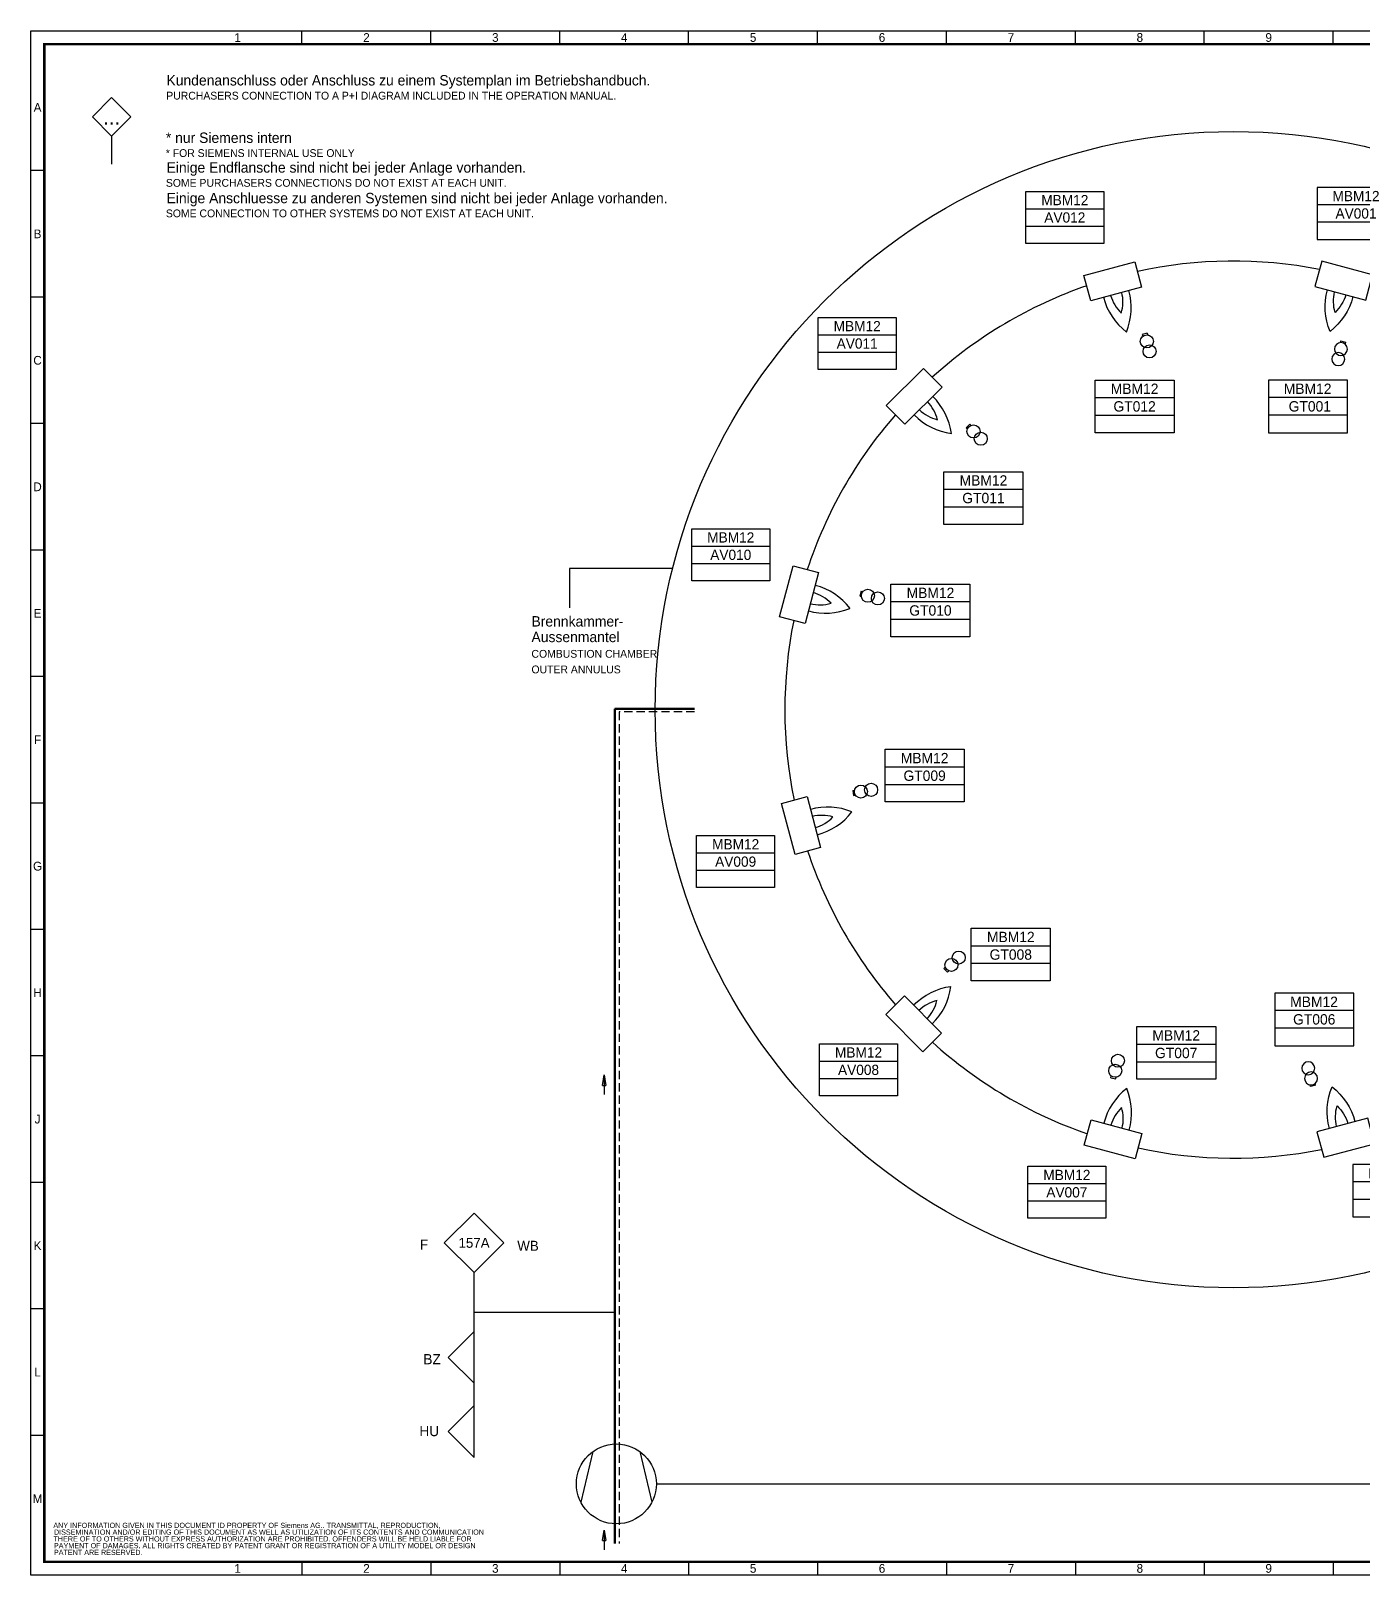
# Model space of a CAD drawing. Header units: millimetres. Extents: x 0 to 600, y 0 to 297.
# Drawn here: x 0 to 256, y 0 to 297 of the extents above; entities that cross this region are included whole.
import ezdxf
from ezdxf.enums import TextEntityAlignment as Align

# ---------------------------------------------------------------- set-up
doc = ezdxf.new("R2010")
doc.units = ezdxf.units.MM
doc.linetypes.add('HIDDEN2', pattern=[4.7625, 3.175, -1.5875])
for name, color, linetype in [('0_Title Block', 7, 'Continuous'), ('4_Equipment', 7, 'Continuous'), ('5_Etc', 7, 'Continuous'), ('6_PIPE(기타)', 7, 'Continuous')]:
    doc.layers.add(name, color=color, linetype=linetype)
doc.styles.get("Standard").update_dxf_attribs({"font": 'pnid.shx', "bigfont": 'kosdichs.shx'})

# ---------------------------------------------------------------- blocks, each defined once
blk = doc.blocks.new('*U26')
at = {"color": 0}
for p, q in [((10, 0), (10, 7.63)), ((10, 7.63), (21.44, 7.63)), ((21.44, 7.63), (21.44, 0)), ((10, 5.09), (21.44, 5.09)), ((10, 2.54), (21.44, 2.54)), ((21.44, 0), (10, 0)), ((22.88, -5.28), (24.88, 2.19)), ((24.88, 2.19), (28.61, 1.19)), ((28.61, 1.19), (26.61, -6.28)), ((26.61, -6.28), (22.88, -5.28))]:
    blk.add_line(p, q, dxfattribs=at)
for centre, radius, start, end in [((26.17, -7.39), 5.9, 43.8188, 73.6114), ((25.72, -9.85), 9.48, 37.7673, 75.3628), ((29.62, 4.73), 9.48, 254.6372, 292.2327), ((28.78, 2.37), 5.9, 256.3886, 286.1812)]:
    blk.add_arc(centre, radius, start, end, dxfattribs=at)
for tag, p in [('TAG(외부)', (26.11, 26.6)), ('TAG(내부)', (-24.58, 12.29)), ('3_TAG_BOX01', (15.72, 6.36)), ('3_TAG_BOX02', (15.72, 3.81)), ('3_TAG_BOX03', (15.72, 1.27))]:
    blk.add_attdef(tag, text='', height=1.5, dxfattribs=at).set_placement(p, align=Align.MIDDLE_CENTER)
blk = doc.blocks.new('*U4')
at = {"color": 0}
for p, q in [((12.5, -7.5), (12.5, 0.13)), ((12.5, 0.13), (23.94, 0.13)), ((23.94, 0.13), (23.94, -7.5)), ((8.16, -0.9), (7.97, -1.63)), ((7.97, -1.63), (8.22, -1.7)), ((8.16, -0.9), (8.42, -0.97)), ((12.5, -2.41), (23.94, -2.41)), ((12.5, -4.96), (23.94, -4.96)), ((23.94, -7.5), (12.5, -7.5))]:
    blk.add_line(p, q, dxfattribs=at)
for centre in [(9.16, -1.56), (10.61, -1.95)]:
    blk.add_circle(centre, 0.943, dxfattribs=at)
blk.add_attdef('TAG', text='', height=1.5, dxfattribs=at).set_placement((12.64, 1.69), align=Align.TOP_LEFT)
for tag, p in [('TAG_BOX01', (18.22, -1.14)), ('TAG_BOX02', (18.22, -3.69)), ('TAG_BOX03', (18.22, -6.23))]:
    blk.add_attdef(tag, text='', height=1.5, dxfattribs=at).set_placement(p, align=Align.MIDDLE_CENTER)
blk = doc.blocks.new('*U31')
at = {"color": 0}
for p, q in [((10, 0), (10, 7.63)), ((10, 7.63), (21.44, 7.63)), ((21.44, 7.63), (21.44, 0)), ((10, 5.09), (21.44, 5.09)), ((10, 2.54), (21.44, 2.54)), ((21.44, 0), (10, 0)), ((19.97, -5.31), (25.44, 0.16)), ((25.44, 0.16), (28.17, -2.58)), ((28.17, -2.58), (22.71, -8.04)), ((22.71, -8.04), (19.97, -5.31))]:
    blk.add_line(p, q, dxfattribs=at)
for centre, radius, start, end in [((20.14, -10.69), 9.48, 7.7673, 45.3628), ((30.82, -0.01), 9.48, 224.6372, 262.2327), ((28.91, -1.64), 5.9, 226.3886, 256.1812), ((21.76, -8.78), 5.9, 13.8188, 43.6114)]:
    blk.add_arc(centre, radius, start, end, dxfattribs=at)
for tag, p in [('TAG(외부)', (26.11, 26.6)), ('TAG(내부)', (-24.58, 12.29)), ('3_TAG_BOX01', (15.72, 6.36)), ('3_TAG_BOX02', (15.72, 3.81)), ('3_TAG_BOX03', (15.72, 1.27))]:
    blk.add_attdef(tag, text='', height=1.5, dxfattribs=at).set_placement(p, align=Align.MIDDLE_CENTER)
blk = doc.blocks.new('*U27')
at = {"color": 0}
for p, q in [((10, 0), (10, 7.63)), ((10, 7.63), (21.44, 7.63)), ((21.44, 7.63), (21.44, 0)), ((10, 5.09), (21.44, 5.09)), ((10, 2.54), (21.44, 2.54)), ((21.44, 0), (10, 0)), ((18.52, -4.68), (25.98, -2.68)), ((25.98, -2.68), (26.98, -6.41)), ((19.52, -8.41), (18.52, -4.68)), ((26.98, -6.41), (19.52, -8.41))]:
    blk.add_line(p, q, dxfattribs=at)
for centre, radius, start, end in [((30.56, -5.51), 9.48, 194.6372, 232.2327), ((28.1, -5.96), 5.9, 196.3886, 226.1812), ((18.34, -8.58), 5.9, 343.8188, 13.6114), ((15.98, -9.42), 9.48, 337.7673, 15.3628)]:
    blk.add_arc(centre, radius, start, end, dxfattribs=at)
for tag, p in [('TAG(외부)', (26.11, 26.6)), ('TAG(내부)', (-24.58, 12.29)), ('3_TAG_BOX01', (15.72, 6.36)), ('3_TAG_BOX02', (15.72, 3.81)), ('3_TAG_BOX03', (15.72, 1.27))]:
    blk.add_attdef(tag, text='', height=1.5, dxfattribs=at).set_placement(p, align=Align.MIDDLE_CENTER)
blk = doc.blocks.new('*U5')
at = {"color": 0}
for p, q in [((16.24, 7.03), (15.71, 6.5)), ((16.24, 7.03), (16.43, 6.84)), ((15.71, 6.5), (15.9, 6.31)), ((12.5, -7.5), (12.5, 0.13)), ((12.5, 0.13), (23.94, 0.13)), ((23.94, 0.13), (23.94, -7.5)), ((12.5, -2.41), (23.94, -2.41)), ((12.5, -4.96), (23.94, -4.96)), ((23.94, -7.5), (12.5, -7.5))]:
    blk.add_line(p, q, dxfattribs=at)
for centre in [(16.78, 5.96), (17.84, 4.9)]:
    blk.add_circle(centre, 0.943, dxfattribs=at)
blk.add_attdef('TAG', text='', height=1.5, dxfattribs=at).set_placement((12.64, 1.69), align=Align.TOP_LEFT)
for tag, p in [('TAG_BOX01', (18.22, -1.14)), ('TAG_BOX02', (18.22, -3.69)), ('TAG_BOX03', (18.22, -6.23))]:
    blk.add_attdef(tag, text='', height=1.5, dxfattribs=at).set_placement(p, align=Align.MIDDLE_CENTER)
blk = doc.blocks.new('*U6')
at = {"color": 0}
for p, q in [((20.06, 6.92), (19.33, 6.73)), ((19.33, 6.73), (19.4, 6.47)), ((20.06, 6.92), (20.13, 6.67)), ((12.5, -7.5), (12.5, 0.13)), ((12.5, 0.13), (23.94, 0.13)), ((23.94, 0.13), (23.94, -7.5)), ((12.5, -2.41), (23.94, -2.41)), ((12.5, -4.96), (23.94, -4.96)), ((23.94, -7.5), (12.5, -7.5))]:
    blk.add_line(p, q, dxfattribs=at)
for centre in [(19.99, 5.73), (20.38, 4.28)]:
    blk.add_circle(centre, 0.943, dxfattribs=at)
blk.add_attdef('TAG', text='', height=1.5, dxfattribs=at).set_placement((12.64, 1.69), align=Align.TOP_LEFT)
for tag, p in [('TAG_BOX01', (18.22, -1.14)), ('TAG_BOX02', (18.22, -3.69)), ('TAG_BOX03', (18.22, -6.23))]:
    blk.add_attdef(tag, text='', height=1.5, dxfattribs=at).set_placement(p, align=Align.MIDDLE_CENTER)
blk = doc.blocks.new('*U29')
at = {"color": 0}
for p, q in [((10, 0), (10, 7.63)), ((10, 7.63), (21.44, 7.63)), ((21.44, 7.63), (21.44, 0)), ((10, 5.09), (21.44, 5.09)), ((10, 2.54), (21.44, 2.54)), ((21.44, 0), (10, 0)), ((13.3, -5.17), (20.76, -3.17)), ((20.76, -3.17), (21.76, -6.9)), ((14.3, -8.9), (13.3, -5.17)), ((21.76, -6.9), (14.3, -8.9))]:
    blk.add_line(p, q, dxfattribs=at)
for centre, radius, start, end in [((25.34, -6), 9.48, 194.6372, 232.2327), ((22.87, -6.45), 5.9, 196.3886, 226.1812), ((13.12, -9.07), 5.9, 343.8188, 13.6114), ((10.76, -9.91), 9.48, 337.7673, 15.3628)]:
    blk.add_arc(centre, radius, start, end, dxfattribs=at)
for tag, p in [('TAG(외부)', (26.11, 26.6)), ('TAG(내부)', (-24.58, 12.29)), ('3_TAG_BOX01', (15.72, 6.36)), ('3_TAG_BOX02', (15.72, 3.81)), ('3_TAG_BOX03', (15.72, 1.27))]:
    blk.add_attdef(tag, text='', height=1.5, dxfattribs=at).set_placement(p, align=Align.MIDDLE_CENTER)
blk = doc.blocks.new('*U7')
at = {"color": 0}
for p, q in [((13.5, 5.81), (12.77, 5.61)), ((12.77, 5.61), (12.84, 5.36)), ((13.5, 5.81), (13.57, 5.55)), ((12.5, -7.5), (12.5, 0.13)), ((12.5, 0.13), (23.94, 0.13)), ((23.94, 0.13), (23.94, -7.5)), ((12.5, -2.41), (23.94, -2.41)), ((12.5, -4.96), (23.94, -4.96)), ((23.94, -7.5), (12.5, -7.5))]:
    blk.add_line(p, q, dxfattribs=at)
for centre in [(13.43, 4.62), (13.82, 3.16)]:
    blk.add_circle(centre, 0.943, dxfattribs=at)
blk.add_attdef('TAG', text='', height=1.5, dxfattribs=at).set_placement((12.64, 1.69), align=Align.TOP_LEFT)
for tag, p in [('TAG_BOX01', (18.22, -1.14)), ('TAG_BOX02', (18.22, -3.69)), ('TAG_BOX03', (18.22, -6.23))]:
    blk.add_attdef(tag, text='', height=1.5, dxfattribs=at).set_placement(p, align=Align.MIDDLE_CENTER)
blk = doc.blocks.new('*U30')
at = {"color": 0}
for p, q in [((22.45, 12.35), (26.19, 13.35)), ((24.45, 4.88), (22.45, 12.35)), ((26.19, 13.35), (28.19, 5.88)), ((10, 0), (10, 7.63)), ((10, 7.63), (21.44, 7.63)), ((21.44, 7.63), (21.44, 0)), ((10, 5.09), (21.44, 5.09)), ((28.19, 5.88), (24.45, 4.88)), ((10, 2.54), (21.44, 2.54)), ((21.44, 0), (10, 0))]:
    blk.add_line(p, q, dxfattribs=at)
for centre, radius, start, end in [((29.2, 2.34), 9.48, 67.7673, 105.3628), ((28.35, 4.7), 5.9, 73.8188, 103.6114), ((25.74, 14.46), 5.9, 286.3886, 316.1812), ((25.29, 16.92), 9.48, 284.6372, 322.2327)]:
    blk.add_arc(centre, radius, start, end, dxfattribs=at)
for tag, p in [('TAG(외부)', (26.11, 26.6)), ('TAG(내부)', (-24.58, 12.29)), ('3_TAG_BOX01', (15.72, 6.36)), ('3_TAG_BOX02', (15.72, 3.81)), ('3_TAG_BOX03', (15.72, 1.27))]:
    blk.add_attdef(tag, text='', height=1.5, dxfattribs=at).set_placement(p, align=Align.MIDDLE_CENTER)
blk = doc.blocks.new('*U10')
at = {"color": 0}
for p, q in [((12.5, -7.5), (12.5, 0.13)), ((12.5, 0.13), (23.94, 0.13)), ((23.94, 0.13), (23.94, -7.5)), ((12.5, -2.41), (23.94, -2.41)), ((7.81, -5.83), (8.07, -5.78)), ((7.81, -5.83), (7.94, -6.57)), ((7.94, -6.57), (8.2, -6.52)), ((12.5, -4.96), (23.94, -4.96)), ((23.94, -7.5), (12.5, -7.5))]:
    blk.add_line(p, q, dxfattribs=at)
for centre in [(8.99, -6), (10.47, -5.74)]:
    blk.add_circle(centre, 0.943, dxfattribs=at)
blk.add_attdef('TAG', text='', height=1.5, dxfattribs=at).set_placement((12.64, 1.69), align=Align.TOP_LEFT)
for tag, p in [('TAG_BOX01', (18.22, -1.14)), ('TAG_BOX02', (18.22, -3.69)), ('TAG_BOX03', (18.22, -6.23))]:
    blk.add_attdef(tag, text='', height=1.5, dxfattribs=at).set_placement(p, align=Align.MIDDLE_CENTER)
blk = doc.blocks.new('*U32')
at = {"color": 0}
for p, q in [((19.71, 11.92), (22.44, 14.65)), ((22.44, 14.65), (27.9, 9.19)), ((25.17, 6.45), (19.71, 11.92)), ((27.9, 9.19), (25.17, 6.45)), ((10, 0), (10, 7.63)), ((10, 7.63), (21.44, 7.63)), ((21.44, 7.63), (21.44, 0)), ((10, 5.09), (21.44, 5.09)), ((10, 2.54), (21.44, 2.54)), ((21.44, 0), (10, 0))]:
    blk.add_line(p, q, dxfattribs=at)
for centre, radius, start, end in [((30.55, 6.62), 9.48, 97.7673, 135.3628), ((19.88, 17.3), 9.48, 314.6372, 352.2327), ((28.64, 8.25), 5.9, 103.8188, 133.6114), ((21.5, 15.39), 5.9, 316.3886, 346.1812)]:
    blk.add_arc(centre, radius, start, end, dxfattribs=at)
for tag, p in [('TAG(외부)', (26.11, 26.6)), ('TAG(내부)', (-24.58, 12.29)), ('3_TAG_BOX01', (15.72, 6.36)), ('3_TAG_BOX02', (15.72, 3.81)), ('3_TAG_BOX03', (15.72, 1.27))]:
    blk.add_attdef(tag, text='', height=1.5, dxfattribs=at).set_placement(p, align=Align.MIDDLE_CENTER)
blk = doc.blocks.new('*U11')
at = {"color": 0}
for p, q in [((12.5, -7.5), (12.5, 0.13)), ((12.5, 0.13), (23.94, 0.13)), ((23.94, 0.13), (23.94, -7.5)), ((12.5, -2.41), (23.94, -2.41)), ((8.54, -5.73), (8.73, -5.54)), ((8.54, -5.73), (9.07, -6.26)), ((9.07, -6.26), (9.26, -6.07)), ((12.5, -4.96), (23.94, -4.96)), ((23.94, -7.5), (12.5, -7.5))]:
    blk.add_line(p, q, dxfattribs=at)
for centre in [(9.61, -5.19), (10.67, -4.13)]:
    blk.add_circle(centre, 0.943, dxfattribs=at)
blk.add_attdef('TAG', text='', height=1.5, dxfattribs=at).set_placement((12.64, 1.69), align=Align.TOP_LEFT)
for tag, p in [('TAG_BOX01', (18.22, -1.14)), ('TAG_BOX02', (18.22, -3.69)), ('TAG_BOX03', (18.22, -6.23))]:
    blk.add_attdef(tag, text='', height=1.5, dxfattribs=at).set_placement(p, align=Align.MIDDLE_CENTER)
blk = doc.blocks.new('*U33')
at = {"color": 0}
for p, q in [((18.27, 10.71), (19.27, 14.45)), ((19.27, 14.45), (26.73, 12.45)), ((26.73, 12.45), (25.73, 8.71)), ((25.73, 8.71), (18.27, 10.71)), ((10, 0), (10, 7.63)), ((10, 7.63), (21.44, 7.63)), ((21.44, 7.63), (21.44, 0)), ((10, 5.09), (21.44, 5.09)), ((10, 2.54), (21.44, 2.54)), ((21.44, 0), (10, 0))]:
    blk.add_line(p, q, dxfattribs=at)
for centre, radius, start, end in [((30.31, 11.55), 9.48, 127.7673, 165.3628), ((15.73, 15.46), 9.48, 344.6372, 22.2327), ((27.84, 12), 5.9, 133.8188, 163.6114), ((18.09, 14.61), 5.9, 346.3886, 16.1812)]:
    blk.add_arc(centre, radius, start, end, dxfattribs=at)
for tag, p in [('TAG(외부)', (26.11, 26.6)), ('TAG(내부)', (-24.58, 12.29)), ('3_TAG_BOX01', (15.72, 6.36)), ('3_TAG_BOX02', (15.72, 3.81)), ('3_TAG_BOX03', (15.72, 1.27))]:
    blk.add_attdef(tag, text='', height=1.5, dxfattribs=at).set_placement(p, align=Align.MIDDLE_CENTER)
blk = doc.blocks.new('*U12')
at = {"color": 0}
for p, q in [((12.5, -7.5), (12.5, 0.13)), ((12.5, 0.13), (23.94, 0.13)), ((23.94, 0.13), (23.94, -7.5)), ((12.5, -2.41), (23.94, -2.41)), ((12.5, -4.96), (23.94, -4.96)), ((8.73, -7.27), (8.8, -7.01)), ((8.73, -7.27), (9.46, -7.46)), ((9.46, -7.46), (9.53, -7.21)), ((23.94, -7.5), (12.5, -7.5))]:
    blk.add_line(p, q, dxfattribs=at)
for centre in [(9.78, -4.82), (9.39, -6.27)]:
    blk.add_circle(centre, 0.943, dxfattribs=at)
blk.add_attdef('TAG', text='', height=1.5, dxfattribs=at).set_placement((12.64, 1.69), align=Align.TOP_LEFT)
for tag, p in [('TAG_BOX01', (18.22, -1.14)), ('TAG_BOX02', (18.22, -3.69)), ('TAG_BOX03', (18.22, -6.23))]:
    blk.add_attdef(tag, text='', height=1.5, dxfattribs=at).set_placement(p, align=Align.MIDDLE_CENTER)
blk = doc.blocks.new('*U15')
at = {"color": 0}
for p, q in [((12.5, -7.5), (12.5, 0.13)), ((12.5, 0.13), (23.94, 0.13)), ((23.94, 0.13), (23.94, -7.5)), ((12.5, -2.41), (23.94, -2.41)), ((12.5, -4.96), (23.94, -4.96)), ((23.94, -7.5), (12.5, -7.5)), ((18.04, -13.23), (18.11, -12.97)), ((18.04, -13.23), (18.77, -13.43)), ((18.77, -13.43), (18.84, -13.17))]:
    blk.add_line(p, q, dxfattribs=at)
for centre in [(19.09, -10.78), (18.7, -12.24)]:
    blk.add_circle(centre, 0.943, dxfattribs=at)
blk.add_attdef('TAG', text='', height=1.5, dxfattribs=at).set_placement((12.64, 1.69), align=Align.TOP_LEFT)
for tag, p in [('TAG_BOX01', (18.22, -1.14)), ('TAG_BOX02', (18.22, -3.69)), ('TAG_BOX03', (18.22, -6.23))]:
    blk.add_attdef(tag, text='', height=1.5, dxfattribs=at).set_placement(p, align=Align.MIDDLE_CENTER)
blk = doc.blocks.new('*U17')
at = {"color": 0}
for p, q in [((-6.02, 10.78), (-7.19, 5.83)), ((-1.42, 10.78), (-0.26, 5.83))]:
    blk.add_line(p, q, dxfattribs=at)
blk.add_circle((-3.72, 7.63), 3.91, dxfattribs=at)
blk.add_attdef('TAG', text='', height=1.5, dxfattribs=at).set_placement((0, 7.63), align=Align.MIDDLE_CENTER)
blk = doc.blocks.new('*U24')
at = {"color": 0}
for p, q in [((-1.91, -3.81), (-1.91, 7.09)), ((-1.91, 3.81), (1.91, 0)), ((1.91, 0), (-1.91, -3.81))]:
    blk.add_line(p, q, dxfattribs=at)
for tag, p in [('TEXT(외부)', (1.9, 3.31)), ('TEXT(내부)', (0, 0))]:
    blk.add_attdef(tag, text='', height=1.5, dxfattribs=at).set_placement(p, align=Align.MIDDLE_CENTER)
blk = doc.blocks.new('*U25')
at = {"color": 0}
for p, q in [((-1.91, -3.81), (-1.91, 6.67)), ((-1.91, 3.81), (1.91, 0)), ((1.91, 0), (-1.91, -3.81))]:
    blk.add_line(p, q, dxfattribs=at)
for tag, p in [('TEXT(외부)', (1.9, 3.31)), ('TEXT(내부)', (0, 0))]:
    blk.add_attdef(tag, text='', height=1.5, dxfattribs=at).set_placement(p, align=Align.MIDDLE_CENTER)
blk = doc.blocks.new('TERMINAL POINT_')
at = {"color": 0}
for p, q in [((0, 10.17), (-5.09, 5.09)), ((5.09, 5.09), (0, 10.17)), ((-5.09, 5.09), (0, 0)), ((0, 0), (5.09, 5.09))]:
    blk.add_line(p, q, dxfattribs=at)
for tag, p in [('TEXT(외부)01', (-8.55, 6.65)), ('TAG(내부)', (0, 5.09)), ('TEXT(외부)02', (9.22, 6.65))]:
    blk.add_attdef(tag, text='', height=1.7, dxfattribs=at).set_placement(p, align=Align.MIDDLE_CENTER)
blk = doc.blocks.new('SIEMENS AG TEMPLATE(600X297)')
at = {"color": 0}
for p, q in [((0, 297), (600, 297)), ((0, 0), (0, 297)), ((52.13, 294.44), (52.13, 297)), ((76.92, 294.44), (76.92, 297)), ((101.71, 294.44), (101.71, 297)), ((126.49, 294.44), (126.49, 297)), ((151.28, 294.44), (151.28, 297)), ((176.07, 294.44), (176.07, 297)), ((200.85, 294.44), (200.85, 297)), ((225.64, 294.44), (225.64, 297)), ((250.43, 294.44), (250.43, 297)), ((2.56, 270.12), (0, 270.12)), ((2.56, 245.79), (0, 245.79)), ((2.56, 221.47), (0, 221.47)), ((2.56, 197.15), (0, 197.15)), ((2.56, 172.82), (0, 172.82)), ((2.56, 148.5), (0, 148.5)), ((2.56, 124.18), (0, 124.18)), ((2.56, 99.85), (0, 99.85)), ((2.56, 75.53), (0, 75.53)), ((2.56, 51.21), (0, 51.21)), ((2.56, 26.88), (0, 26.88)), ((600, 0), (0, 0)), ((52.13, 2.56), (52.13, 0)), ((76.92, 2.56), (76.92, 0)), ((101.71, 2.56), (101.71, 0)), ((126.49, 2.56), (126.49, 0)), ((151.28, 2.56), (151.28, 0)), ((176.07, 2.56), (176.07, 0)), ((200.85, 2.56), (200.85, 0)), ((225.64, 2.56), (225.64, 0)), ((250.43, 2.56), (250.43, 0))]:
    blk.add_line(p, q, dxfattribs=at)
at = {"color": 0, "const_width": 0.5}
blk.add_lwpolyline([(597.44, 2.56), (2.56, 2.56), (2.56, 294.44), (597.44, 294.44)], close=True, dxfattribs=at)
at = {"color": 0}
for s, insert, char_height, attachment_point in [('1', (39.74, 295.72), 1.68, 5), ('2', (64.53, 295.72), 1.68, 5), ('3', (89.31, 295.72), 1.68, 5), ('4', (114.1, 295.72), 1.68, 5), ('5', (138.89, 295.72), 1.68, 5), ('6', (163.67, 295.72), 1.68, 5), ('7', (188.46, 295.72), 1.68, 5), ('8', (213.25, 295.72), 1.68, 5), ('9', (238.03, 295.72), 1.68, 5), ('A', (1.28, 282.28), 1.68, 5), ('B', (1.28, 257.96), 1.68, 5), ('C', (1.28, 233.63), 1.68, 5), ('D', (1.28, 209.31), 1.68, 5), ('E', (1.28, 184.99), 1.68, 5), ('F', (1.28, 160.66), 1.68, 5), ('G', (1.28, 136.34), 1.68, 5), ('H', (1.28, 112.01), 1.68, 5), ('J', (1.28, 87.69), 1.68, 5), ('K', (1.28, 63.37), 1.68, 5), ('L', (1.28, 39.04), 1.68, 5), ('M', (1.28, 14.72), 1.68, 5), ('ANY INFORMATION GIVEN IN THIS DOCUMENT ID PROPERTY OF Siemens AG.. TRANSMITTAL, REPRODUCTION,', (4.32, 10.07), 1, 1), ('THERE OF TO OTHERS WITHOUT EXPRESS AUTHORIZATION ARE PROHIBITED. OFFENDERS WILL BE HELD LIABLE FOR', (4.35, 7.47), 1, 1), ('DISSEMINATION AND/OR EDITING OF THIS DOCUMENT AS WELL AS UTILIZATION OF ITS CONTENTS AND COMMUNICATION', (4.43, 8.77), 1, 1), ('PAYMENT OF DAMAGES. ALL RIGHTS CREATED BY PATENT GRANT OR REGISTRATION OF A UTILITY MODEL OR DESIGN', (4.43, 6.17), 1, 1), ('PATENT ARE RESERVED.', (4.43, 4.87), 1, 1), ('1', (39.74, 1.28), 1.68, 5), ('2', (64.53, 1.28), 1.68, 5), ('3', (89.31, 1.28), 1.68, 5), ('4', (114.1, 1.28), 1.68, 5), ('5', (138.89, 1.28), 1.68, 5), ('6', (163.67, 1.28), 1.68, 5), ('7', (188.46, 1.28), 1.68, 5), ('8', (213.25, 1.28), 1.68, 5), ('9', (238.03, 1.28), 1.68, 5)]:
    blk.add_mtext(s, dxfattribs=dict(at, insert=insert, char_height=char_height, attachment_point=attachment_point))

msp = doc.modelspace()

# ---------------------------------------------------------------- linework, layer by layer
at = {"layer": '0_Title Block'}
for p, q in [((15.53, 284.17), (11.82, 280.46)), ((19.24, 280.46), (15.53, 284.17)), ((11.82, 280.46), (15.53, 276.75)), ((15.53, 276.75), (19.24, 280.46)), ((15.53, 276.75), (15.53, 271.35))]:
    msp.add_line(p, q, dxfattribs=at)
at = {"layer": '4_Equipment'}
for p, q in [((123.42, 193.61), (103.57, 193.61)), ((103.57, 193.61), (103.57, 186.03))]:
    msp.add_line(p, q, dxfattribs=at)
msp.add_circle((231.25, 166.45), 111.2, dxfattribs=at)
for start, end in [(78.9549, 102.3562), (109.0867, 132.17), (138.9002, 161.8023), (168.5322, 191.6266), (198.3565, 221.1363), (227.8665, 250.9952), (257.7255, 281.3304)]:
    msp.add_arc((231.25, 166.45), 86.27, start, end, dxfattribs=at)
at = {"layer": '5_Etc'}
for q in [(85.22, 58.18), (112.27, 50.6)]:
    msp.add_line((85.22, 50.6), q, dxfattribs=at)
at = {"layer": '6_PIPE(기타)', "lineweight": 50}
for p, q in [((127.59, 166.59), (112.27, 166.59)), ((112.27, 166.59), (112.27, 6.05))]:
    msp.add_line(p, q, dxfattribs=at)
at = {"layer": '6_PIPE(기타)', "linetype": 'HIDDEN2', "ltscale": 0.5}
for p, q in [((127.59, 166.04), (113.1, 166.04)), ((113.1, 166.04), (113.1, 6.05))]:
    msp.add_line(p, q, dxfattribs=at)
at = {"layer": '6_PIPE(기타)'}
for p, q in [((109.89, 94.19), (110.22, 96.2)), ((110.22, 96.2), (110.22, 92.41)), ((110.22, 96.2), (110.55, 94.19)), ((109.89, 94.19), (110.55, 94.19)), ((362.54, 17.52), (120.26, 17.52)), ((109.89, 6.64), (110.22, 8.65)), ((109.89, 6.64), (110.55, 6.64)), ((110.22, 8.65), (110.22, 4.86)), ((110.22, 8.65), (110.55, 6.64))]:
    msp.add_line(p, q, dxfattribs=at)

# ---------------------------------------------------------------- block references
at = {"layer": '0_Title Block'}
msp.add_blockref('SIEMENS AG TEMPLATE(600X297)', (0, 0), dxfattribs=at)
at = {"layer": '4_Equipment', "xscale": 1.310855391850076, "yscale": 1.310855391850076, "zscale": 1.310855391850076}
for name, p, values in [('*U27', (178.22, 256.12), {'3_TAG_BOX01': 'MBM12', '3_TAG_BOX02': 'AV012'}), ('*U31', (138.29, 231.88), {'3_TAG_BOX01': 'MBM12', '3_TAG_BOX02': 'AV011'}), ('*U26', (113.98, 191.24), {'3_TAG_BOX01': 'MBM12', '3_TAG_BOX02': 'AV010'}), ('*U30', (114.92, 132.23), {'3_TAG_BOX01': 'MBM12', '3_TAG_BOX02': 'AV009'}), ('*U32', (138.55, 92.18), {'3_TAG_BOX01': 'MBM12', '3_TAG_BOX02': 'AV008'}), ('*U33', (178.61, 68.63), {'3_TAG_BOX01': 'MBM12', '3_TAG_BOX02': 'AV007'})]:
    msp.add_blockref(name, p, dxfattribs=at).add_auto_attribs(values)
at = {"layer": '4_Equipment'}
ref = msp.add_blockref('*U29', (275.43, 256.89), dxfattribs=dict(at, xscale=-1.310855391850076, yscale=1.310855391850076, zscale=1.310855391850076))
ref.add_attrib('3_TAG_BOX01', 'MBM12', dxfattribs={"layer": '0', "color": 0, "height": 1.966}).set_placement((254.82, 265.23), align=Align.MIDDLE_CENTER)
ref.add_attrib('3_TAG_BOX02', 'AV001', dxfattribs={"layer": '0', "color": 0, "height": 1.966}).set_placement((254.82, 261.89), align=Align.MIDDLE_CENTER)
ref = msp.add_blockref('*U33', (282.33, 68.94), dxfattribs=dict(at, xscale=-1.310855391850076, yscale=1.310855391850076, zscale=1.310855391850076))
ref.add_attrib('3_TAG_BOX01', 'MBM12', dxfattribs={"layer": '0', "color": 0, "height": 1.966}).set_placement((261.72, 77.28), align=Align.MIDDLE_CENTER)
ref.add_attrib('3_TAG_BOX02', 'AV006', dxfattribs={"layer": '0', "color": 0, "height": 1.966}).set_placement((261.72, 73.94), align=Align.MIDDLE_CENTER)
at = {"layer": '4_Equipment', "xscale": 1.966331803790065, "yscale": 1.966331803790065, "zscale": 1.966331803790065}
msp.add_blockref('*U17', (119.9, 2.55), dxfattribs=at)
at = {"layer": '5_Etc', "xscale": 1.32738828587198, "yscale": 1.32738828587198, "zscale": 1.32738828587198}
for name, p, values in [('*U6', (188.06, 229.68), {'TAG_BOX01': 'MBM12', 'TAG_BOX02': 'GT012'}), ('*U5', (158.99, 212.05), {'TAG_BOX01': 'MBM12', 'TAG_BOX02': 'GT011'}), ('*U4', (148.8, 190.43), {'TAG_BOX01': 'MBM12', 'TAG_BOX02': 'GT010'}), ('*U10', (147.68, 158.65), {'TAG_BOX01': 'MBM12', 'TAG_BOX02': 'GT009'}), ('*U11', (164.25, 124.25), {'TAG_BOX01': 'MBM12', 'TAG_BOX02': 'GT008'}), ('*U12', (196.06, 105.32), {'TAG_BOX01': 'MBM12', 'TAG_BOX02': 'GT007'})]:
    msp.add_blockref(name, p, dxfattribs=at).add_auto_attribs(values)
at = {"layer": '5_Etc'}
ref = msp.add_blockref('*U7', (269.76, 229.68), dxfattribs=dict(at, xscale=-1.32738828587198, yscale=1.32738828587198, zscale=1.32738828587198))
ref.add_attrib('TAG_BOX01', 'MBM12', dxfattribs={"layer": '0', "color": 0, "height": 1.991}).set_placement((245.52, 228.17), align=Align.MIDDLE_CENTER)
ref.add_attrib('TAG_BOX02', 'GT001', dxfattribs={"layer": '0', "color": 0, "height": 1.991}).set_placement((245.94, 224.79), align=Align.MIDDLE_CENTER)
ref = msp.add_blockref('*U15', (270.99, 111.78), dxfattribs=dict(at, xscale=-1.32738828587198, yscale=1.32738828587198, zscale=1.32738828587198))
ref.add_attrib('TAG_BOX01', 'MBM12', dxfattribs={"layer": '0', "color": 0, "height": 1.991}).set_placement((246.75, 110.26), align=Align.MIDDLE_CENTER)
ref.add_attrib('TAG_BOX02', 'GT006', dxfattribs={"layer": '0', "color": 0, "height": 1.991}).set_placement((246.79, 106.89), align=Align.MIDDLE_CENTER)
ref = msp.add_blockref('TERMINAL POINT_', (85.22, 58.18), dxfattribs=dict(at, xscale=1.126106667775717, yscale=1.126106667775717, zscale=1.126106667775717))
ref.add_attrib('TEXT(외부)01', 'F', dxfattribs={"layer": '0', "color": 0, "height": 1.91}).set_placement((75.6, 63.58), align=Align.MIDDLE_CENTER)
ref.add_attrib('TEXT(외부)02', 'WB', dxfattribs={"layer": '0', "color": 0, "height": 1.914}).set_placement((95.6, 63.34), align=Align.MIDDLE_CENTER)
ref.add_attrib('TAG(내부)', '157A', dxfattribs={"layer": '0', "color": 0, "height": 1.914}).set_placement((85.22, 63.91), align=Align.MIDDLE_CENTER)
ref = msp.add_blockref('*U25', (82.73, 41.88), dxfattribs=dict(at, xscale=-1.307814994579588, yscale=1.307814994579588, zscale=1.307814994579588))
ref.add_attrib('TEXT(외부)', 'BZ', dxfattribs={"layer": '0', "color": 0, "height": 1.962}).set_placement((77.15, 41.53), align=Align.MIDDLE_CENTER)
ref = msp.add_blockref('*U24', (82.73, 27.62), dxfattribs=dict(at, xscale=-1.307814994579588, yscale=1.307814994579588, zscale=1.307814994579588))
ref.add_attrib('TEXT(외부)', 'HU', dxfattribs={"layer": '0', "color": 0, "height": 1.962}).set_placement((76.61, 27.71), align=Align.MIDDLE_CENTER)

# ---------------------------------------------------------------- texts
at = {"layer": '0_Title Block'}
for s, insert, char_height, attachment_point in [('Kundenanschluss oder Anschluss zu einem Systemplan im Betriebshandbuch.', (26.07, 288.5), 2, 1), ('PURCHASERS CONNECTION TO A P+I DIAGRAM INCLUDED IN THE OPERATION MANUAL.', (26.03, 285.29), 1.5, 1), ('...', (15.53, 280.46), 3, 5), ('* nur Siemens intern', (25.96, 277.45), 2, 1), ('* FOR SIEMENS INTERNAL USE ONLY', (25.94, 274.25), 1.5, 1), ('Einige Endflansche sind nicht bei jeder Anlage vorhanden.', (26.09, 271.73), 2, 1), ('SOME PURCHASERS CONNECTIONS DO NOT EXIST AT EACH UNIT.', (25.96, 268.52), 1.5, 1), ('Einige Anschluesse zu anderen Systemen sind nicht bei jeder Anlage vorhanden.', (26.09, 265.85), 2, 1), ('SOME CONNECTION TO OTHER SYSTEMS DO NOT EXIST AT EACH UNIT.', (25.96, 262.65), 1.5, 1)]:
    msp.add_mtext(s, dxfattribs=dict(at, insert=insert, char_height=char_height, attachment_point=attachment_point))
at = {"layer": '4_Equipment', "attachment_point": 1}
for s, insert, char_height in [('Brennkammer-', (96.26, 184.44), 2), ('Aussenmantel', (96.26, 181.44), 2), ('COMBUSTION CHAMBER', (96.26, 177.94), 1.5), ('OUTER ANNULUS', (96.26, 174.94), 1.5)]:
    msp.add_mtext(s, dxfattribs=dict(at, insert=insert, char_height=char_height))

doc.saveas('drawing.dxf')
